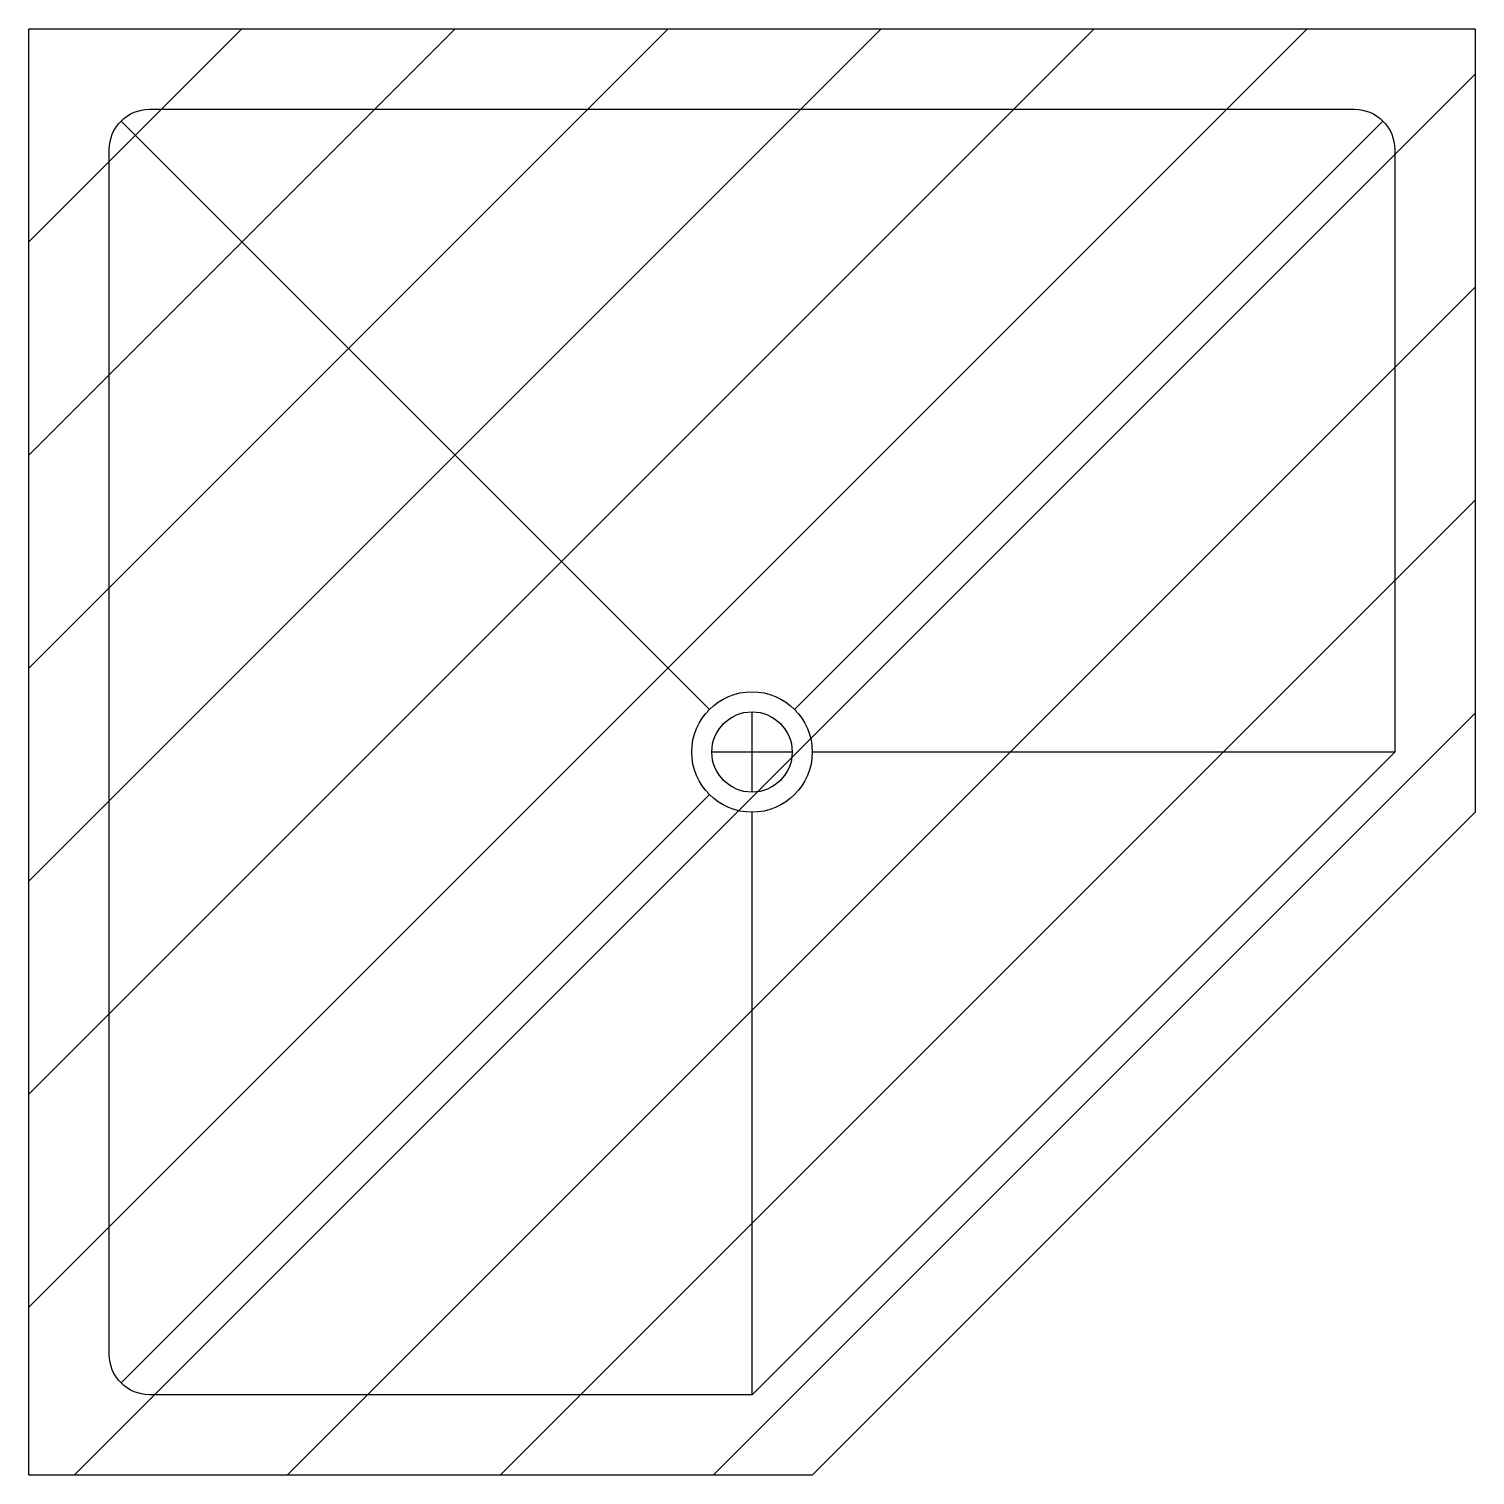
# Model space of a CAD drawing. Extents: x 0 to 36, y -36 to 0.
import ezdxf

# ---------------------------------------------------------------- set-up
doc = ezdxf.new("R2010")
doc.units = 0
doc.header["$MEASUREMENT"] = 0
doc.styles.add('ATTR', font='romans.shx', dxfattribs={"width": 0.8, "height": 1.2})

msp = doc.modelspace()

# ---------------------------------------------------------------- hatches: boundary and pattern name
h = msp.add_hatch()
h.set_pattern_fill('ANSI31', color=256, scale=30, style=0)
h.paths.add_polyline_path([(19.5, -36), (0, -36), (0, 0), (36, 0), (36, -19.5)])
h.paths.add_polyline_path([(0, 0), (0, 0), (0, 0), (0, 0)], flags=9)

# ---------------------------------------------------------------- linework, layer by layer
for p, q in [((2.293, -2.293), (16.951, -16.951)), ((19.056, -16.944), (33.707, -2.293)), ((18, -18), (18, -17)), ((18, -18), (17, -18)), ((19, -18), (18, -18)), ((18, -19), (18, -18)), ((18, -34), (34, -18)), ((34, -18), (19.5, -18)), ((2.293, -33.707), (16.939, -19.061)), ((18, -34), (18, -19.5)), ((19.5, -36), (36, -19.5))]:
    msp.add_line(p, q)
msp.add_lwpolyline([(19.5, -36), (0, -36), (0, 0), (36, 0), (36, -19.5)])
msp.add_lwpolyline([(18, -34), (3, -34, -0.414214), (2, -33), (2, -3, -0.414214), (3, -2), (33, -2, -0.414214), (34, -3), (34, -18)], format="xyb")
for radius in [1.5, 1]:
    msp.add_circle((18, -18), radius)

# ---------------------------------------------------------------- texts
at = {"style": 'ATTR', "width": 0.8, "flags": 9}
msp.add_attdef('ESTCODE', (0, 0), '', height=0.000000923, dxfattribs=at)

doc.saveas('drawing.dxf')
